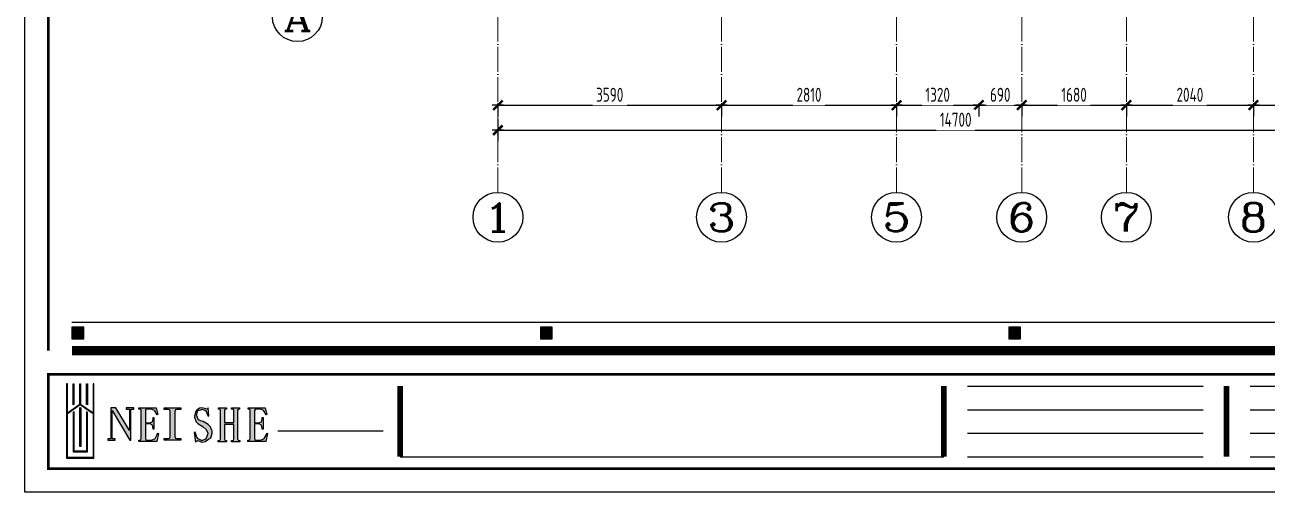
# Model space of a CAD drawing. Header units: inches. Extents: x -50945 to 250244, y -404780 to 18493.
# Drawn here: x 27755 to 47700, y -382304 to -374801 of the extents above; entities that cross this region are included whole.
import ezdxf
from ezdxf.enums import TextEntityAlignment as Align

# ---------------------------------------------------------------- set-up
doc = ezdxf.new("R2010")
doc.units = ezdxf.units.IN
doc.header["$MEASUREMENT"] = 0
doc.linetypes.add('DOTE', pattern=[2.42, 2, -0.2, 0.02, -0.2])
for name, color, linetype in [('15开关布置图-YJ', 2, 'Continuous'), ('AXIS', 1, 'Continuous'), ('AXIS_TEXT', 7, 'Continuous'), ('A图框', 7, 'Continuous'), ('D-ARCHI', 250, 'Continuous'), ('外标注', 50, 'Continuous')]:
    doc.layers.add(name, color=color, linetype=linetype)
doc.styles.add('_TCH_AXIS', font='COMPLEX', dxfattribs={"bigfont": 'GBCBIG'})
doc.styles.add('COMPLEX', font='COMPLEX')
doc.styles.add('HBA-DIMT', font='ARCHS.SHX', dxfattribs={"width": 0.8})
doc.dimstyles.new('HBA_40', dxfattribs={"dimscale": 50, "dimtxt": 2.5, "dimasz": 0.1, "dimexe": 2, "dimexo": 2.5, "dimgap": 0.6, "dimtad": 1, "dimdec": 0, "dimrnd": 5, "dimzin": 0, "dimtxsty": 'HBA-DIMT', "dimblk": 'HBA_DIMENSION_TICK', "dimblk1": 'HBA_DIMENSION_TICK', "dimblk2": 'HBA_DIMENSION_TICK', "dimcen": 0.125, "dimclrd": 44, "dimclre": 44, "dimclrt": 2, "dimadec": 0, "dimazin": 0, "dimtfac": 1, "dimtdec": 0, "dimtix": 1, "dimtmove": 1, "dimatfit": 3, "dimldrblk": 'HBA_Leader_Dot', "dimfxl": 0, "dimtvp": 1, "dimtfill": 1, "dimtolj": 1, "dimtzin": 0, "dimarcsym": 0})

# ---------------------------------------------------------------- blocks, each defined once
blk = doc.blocks.new('HBA_DIMENSION_TICK')
at = {"color": 0, "linetype": 'ByBlock'}
for p, q in [((-10, 0), (0, 0)), ((0, 0), (10, 0))]:
    blk.add_line(p, q, dxfattribs=at)
at = {"color": 50, "linetype": 'ByBlock'}
blk.add_solid([(-10, -7), (-7, -10), (7, 10), (10, 7)], dxfattribs=at)
blk = doc.blocks.new('*D846')
at = {"layer": 'Defpoints', "color": 0, "transparency": 16777216}
for p in [(35350, -375835), (38940, -375835), (38940, -376091)]:
    blk.add_point(p, dxfattribs=at)
at = {"layer": '外标注', "color": 44, "lineweight": -2, "transparency": 16777216}
for p, q in [((35350, -376060), (35350, -376271)), ((35359, -376091), (38931, -376091)), ((38940, -376060), (38940, -376271))]:
    blk.add_line(p, q, dxfattribs=at)
at = {"layer": '外标注', "color": 44, "lineweight": -2, "transparency": 16777216, "xscale": 9, "yscale": 9, "zscale": 9, "rotation": 180}
blk.add_blockref('HBA_DIMENSION_TICK', (35350, -376091), dxfattribs=at)
at = {"layer": '外标注', "color": 44, "lineweight": -2, "transparency": 16777216, "xscale": 9, "yscale": 9, "zscale": 9}
blk.add_blockref('HBA_DIMENSION_TICK', (38940, -376091), dxfattribs=at)
at = {"layer": '外标注', "color": 2, "transparency": 16777216, "insert": (37145, -375924), "char_height": 225, "attachment_point": 5, "style": 'HBA-DIMT', "bg_fill": 3, "box_fill_scale": 1.25, "bg_fill_color": 256, "bg_fill_true_color": 13158600, "bg_fill_transparency": 0}
blk.add_mtext('\\A1;3590', dxfattribs=at)
blk = doc.blocks.new('HBA_Leader_Dot')
at = {"color": 0, "linetype": 'ByBlock'}
blk.add_line((-5, 0), (-10, 0), dxfattribs=at)
at = {"color": 0, "linetype": 'ByBlock', "const_width": 5}
blk.add_lwpolyline([(-2.5, 0, 1), (2.5, 0, 1)], format="xyb", close=True, dxfattribs=at)
blk = doc.blocks.new('*D847')
at = {"layer": 'Defpoints', "color": 0, "transparency": 16777216}
for p in [(38940, -375835), (41750, -375835), (41750, -376091)]:
    blk.add_point(p, dxfattribs=at)
at = {"layer": '外标注', "color": 44, "lineweight": -2, "transparency": 16777216}
for p, q in [((38940, -376060), (38940, -376271)), ((38949, -376091), (41741, -376091)), ((41750, -376060), (41750, -376271))]:
    blk.add_line(p, q, dxfattribs=at)
at = {"layer": '外标注', "color": 44, "lineweight": -2, "transparency": 16777216, "xscale": 9, "yscale": 9, "zscale": 9, "rotation": 180}
blk.add_blockref('HBA_DIMENSION_TICK', (38940, -376091), dxfattribs=at)
at = {"layer": '外标注', "color": 44, "lineweight": -2, "transparency": 16777216, "xscale": 9, "yscale": 9, "zscale": 9}
blk.add_blockref('HBA_DIMENSION_TICK', (41750, -376091), dxfattribs=at)
at = {"layer": '外标注', "color": 2, "transparency": 16777216, "insert": (40345, -375924), "char_height": 225, "attachment_point": 5, "style": 'HBA-DIMT', "bg_fill": 3, "box_fill_scale": 1.25, "bg_fill_color": 256, "bg_fill_true_color": 13158600, "bg_fill_transparency": 0}
blk.add_mtext('\\A1;2810', dxfattribs=at)
blk = doc.blocks.new('*D848')
at = {"layer": 'Defpoints', "color": 0, "transparency": 16777216}
for p in [(41750, -375835), (43070, -375835), (43070, -376091)]:
    blk.add_point(p, dxfattribs=at)
at = {"layer": '外标注', "color": 44, "lineweight": -2, "transparency": 16777216}
for p, q in [((41750, -376060), (41750, -376271)), ((41759, -376091), (43061, -376091)), ((43070, -376060), (43070, -376271))]:
    blk.add_line(p, q, dxfattribs=at)
at = {"layer": '外标注', "color": 44, "lineweight": -2, "transparency": 16777216, "xscale": 9, "yscale": 9, "zscale": 9, "rotation": 180}
blk.add_blockref('HBA_DIMENSION_TICK', (41750, -376091), dxfattribs=at)
at = {"layer": '外标注', "color": 44, "lineweight": -2, "transparency": 16777216, "xscale": 9, "yscale": 9, "zscale": 9}
blk.add_blockref('HBA_DIMENSION_TICK', (43070, -376091), dxfattribs=at)
at = {"layer": '外标注', "color": 2, "transparency": 16777216, "insert": (42410, -375924), "char_height": 225, "attachment_point": 5, "style": 'HBA-DIMT', "bg_fill": 3, "box_fill_scale": 1.25, "bg_fill_color": 256, "bg_fill_true_color": 13158600, "bg_fill_transparency": 0}
blk.add_mtext('\\A1;1320', dxfattribs=at)
blk = doc.blocks.new('*D849')
at = {"layer": 'Defpoints', "color": 0, "transparency": 16777216}
for p in [(43070, -375835), (43760, -375835), (43760, -376091)]:
    blk.add_point(p, dxfattribs=at)
at = {"layer": '外标注', "color": 44, "lineweight": -2, "transparency": 16777216}
for p, q in [((43070, -376060), (43070, -376271)), ((43079, -376091), (43751, -376091)), ((43760, -376060), (43760, -376271))]:
    blk.add_line(p, q, dxfattribs=at)
at = {"layer": '外标注', "color": 44, "lineweight": -2, "transparency": 16777216, "xscale": 9, "yscale": 9, "zscale": 9, "rotation": 180}
blk.add_blockref('HBA_DIMENSION_TICK', (43070, -376091), dxfattribs=at)
at = {"layer": '外标注', "color": 44, "lineweight": -2, "transparency": 16777216, "xscale": 9, "yscale": 9, "zscale": 9}
blk.add_blockref('HBA_DIMENSION_TICK', (43760, -376091), dxfattribs=at)
at = {"layer": '外标注', "color": 2, "transparency": 16777216, "insert": (43415, -375924), "char_height": 225, "attachment_point": 5, "style": 'HBA-DIMT', "bg_fill": 3, "box_fill_scale": 1.25, "bg_fill_color": 256, "bg_fill_true_color": 13158600, "bg_fill_transparency": 0}
blk.add_mtext('\\A1;690', dxfattribs=at)
blk = doc.blocks.new('*D850')
at = {"layer": 'Defpoints', "color": 0, "transparency": 16777216}
for p in [(43760, -375835), (45440, -375835), (45440, -376091)]:
    blk.add_point(p, dxfattribs=at)
at = {"layer": '外标注', "color": 44, "lineweight": -2, "transparency": 16777216}
for p, q in [((43760, -376060), (43760, -376271)), ((43769, -376091), (45431, -376091)), ((45440, -376060), (45440, -376271))]:
    blk.add_line(p, q, dxfattribs=at)
at = {"layer": '外标注', "color": 44, "lineweight": -2, "transparency": 16777216, "xscale": 9, "yscale": 9, "zscale": 9, "rotation": 180}
blk.add_blockref('HBA_DIMENSION_TICK', (43760, -376091), dxfattribs=at)
at = {"layer": '外标注', "color": 44, "lineweight": -2, "transparency": 16777216, "xscale": 9, "yscale": 9, "zscale": 9}
blk.add_blockref('HBA_DIMENSION_TICK', (45440, -376091), dxfattribs=at)
at = {"layer": '外标注', "color": 2, "transparency": 16777216, "insert": (44600, -375924), "char_height": 225, "attachment_point": 5, "style": 'HBA-DIMT', "bg_fill": 3, "box_fill_scale": 1.25, "bg_fill_color": 256, "bg_fill_true_color": 13158600, "bg_fill_transparency": 0}
blk.add_mtext('\\A1;1680', dxfattribs=at)
blk = doc.blocks.new('*D851')
at = {"layer": 'Defpoints', "color": 0, "transparency": 16777216}
for p in [(45440, -375835), (47480, -375835), (47480, -376091)]:
    blk.add_point(p, dxfattribs=at)
at = {"layer": '外标注', "color": 44, "lineweight": -2, "transparency": 16777216}
for p, q in [((45440, -376060), (45440, -376271)), ((45449, -376091), (47471, -376091)), ((47480, -376060), (47480, -376271))]:
    blk.add_line(p, q, dxfattribs=at)
at = {"layer": '外标注', "color": 44, "lineweight": -2, "transparency": 16777216, "xscale": 9, "yscale": 9, "zscale": 9, "rotation": 180}
blk.add_blockref('HBA_DIMENSION_TICK', (45440, -376091), dxfattribs=at)
at = {"layer": '外标注', "color": 44, "lineweight": -2, "transparency": 16777216, "xscale": 9, "yscale": 9, "zscale": 9}
blk.add_blockref('HBA_DIMENSION_TICK', (47480, -376091), dxfattribs=at)
at = {"layer": '外标注', "color": 2, "transparency": 16777216, "insert": (46460, -375924), "char_height": 225, "attachment_point": 5, "style": 'HBA-DIMT', "bg_fill": 3, "box_fill_scale": 1.25, "bg_fill_color": 256, "bg_fill_true_color": 13158600, "bg_fill_transparency": 0}
blk.add_mtext('\\A1;2040', dxfattribs=at)
blk = doc.blocks.new('*D852')
at = {"layer": 'Defpoints', "color": 0, "transparency": 16777216}
for p in [(47480, -375835), (49290, -375835), (49290, -376091)]:
    blk.add_point(p, dxfattribs=at)
at = {"layer": '外标注', "color": 44, "lineweight": -2, "transparency": 16777216}
for p, q in [((47480, -376060), (47480, -376271)), ((47489, -376091), (49281, -376091)), ((49290, -376060), (49290, -376271))]:
    blk.add_line(p, q, dxfattribs=at)
at = {"layer": '外标注', "color": 44, "lineweight": -2, "transparency": 16777216, "xscale": 9, "yscale": 9, "zscale": 9, "rotation": 180}
blk.add_blockref('HBA_DIMENSION_TICK', (47480, -376091), dxfattribs=at)
at = {"layer": '外标注', "color": 44, "lineweight": -2, "transparency": 16777216, "xscale": 9, "yscale": 9, "zscale": 9}
blk.add_blockref('HBA_DIMENSION_TICK', (49290, -376091), dxfattribs=at)
at = {"layer": '外标注', "color": 2, "transparency": 16777216, "insert": (48385, -375924), "char_height": 225, "attachment_point": 5, "style": 'HBA-DIMT', "bg_fill": 3, "box_fill_scale": 1.25, "bg_fill_color": 256, "bg_fill_true_color": 13158600, "bg_fill_transparency": 0}
blk.add_mtext('\\A1;1810', dxfattribs=at)
blk = doc.blocks.new('*D854')
at = {"layer": 'Defpoints', "color": 0, "transparency": 16777216}
for p in [(35350, -376091), (50050, -376091), (50050, -376491)]:
    blk.add_point(p, dxfattribs=at)
at = {"layer": '外标注', "color": 44, "lineweight": -2, "transparency": 16777216}
for p, q in [((35350, -376316), (35350, -376671)), ((50050, -376316), (50050, -376671)), ((35359, -376491), (50041, -376491))]:
    blk.add_line(p, q, dxfattribs=at)
at = {"layer": '外标注', "color": 44, "lineweight": -2, "transparency": 16777216, "xscale": 9, "yscale": 9, "zscale": 9, "rotation": 180}
blk.add_blockref('HBA_DIMENSION_TICK', (35350, -376491), dxfattribs=at)
at = {"layer": '外标注', "color": 44, "lineweight": -2, "transparency": 16777216, "xscale": 9, "yscale": 9, "zscale": 9}
blk.add_blockref('HBA_DIMENSION_TICK', (50050, -376491), dxfattribs=at)
at = {"layer": '外标注', "color": 2, "transparency": 16777216, "insert": (42700, -376324), "char_height": 225, "attachment_point": 5, "style": 'HBA-DIMT', "bg_fill": 3, "box_fill_scale": 1.25, "bg_fill_color": 256, "bg_fill_true_color": 13158600, "bg_fill_transparency": 0}
blk.add_mtext('\\A1;14700', dxfattribs=at)
blk = doc.blocks.new('_AXISO')
blk.add_circle((0, 0), 0.5)
at = {"layer": 'AXIS_TEXT', "style": 'COMPLEX', "width": 1.041667}
blk.add_attdef('A', text='', height=0.56, dxfattribs=at).set_placement((-0.25, -0.28), (0.25, -0.28), align=Align.FIT)
blk = doc.blocks.new('gegwe')
h = blk.add_hatch(color=9)
h.paths.add_polyline_path([(189652, -49616), (189652, -49028), (189629, -49028), (189629, -49617), (189269, -49867), (189269, -49028), (189267, -49028), (189246, -49028), (189246, -51182), (190039, -51182), (190039, -49027), (190014, -49027), (190014, -49865), (190014, -49868)])
h.paths.add_polyline_path([(190014, -49898), (190014, -51161), (189269, -51161), (189269, -49898), (189642, -49636)], flags=16)
h.paths.add_polyline_path([(189641, -49706), (189653, -49716), (189653, -50844), (189629, -50844), (189629, -49716)], flags=0)
h.paths.add_polyline_path([(189825, -49834), (189847, -49852), (189847, -51000), (189439, -51000), (189439, -49849), (189461, -49834), (189461, -50979), (189825, -50979)], flags=0)
h.paths.add_polyline_path([(189439, -49636), (189459, -49620), (189459, -49028), (189439, -49028)], flags=17)
h.paths.add_polyline_path([(189822, -49620), (189847, -49637), (189847, -49027), (189822, -49027)])
at = {"color": 9}
for points in [[(189267, -49028), (189246, -49028), (189246, -51182), (190039, -51182), (190039, -49027), (190014, -49027), (190014, -49865), (190014, -49868)], [(189269, -49867), (189269, -49028), (189267, -49028)], [(189269, -49867), (189629, -49617), (189629, -49028)], [(189439, -49028), (189459, -49028), (189459, -49620), (189439, -49636), (189439, -49028)], [(189629, -49028), (189650, -49028), (189652, -49028), (189652, -49616), (190014, -49868)], [(190014, -49898), (189642, -49636), (189269, -49898)], [(189641, -49706), (189653, -49716), (189653, -50844), (189629, -50844), (189629, -49716), (189641, -49706)], [(190014, -49898), (190014, -51161), (189269, -51161), (189269, -49898)], [(189439, -49849), (189439, -51000), (189847, -51000), (189847, -49852), (189825, -49834), (189825, -50979), (189461, -50979), (189461, -49834), (189461, -49834), (189439, -49849)]]:
    blk.add_lwpolyline(points, dxfattribs=at)
blk.add_lwpolyline([(189822, -49027), (189842, -49027), (189847, -49027), (189847, -49637), (189822, -49620), (189822, -49027)], close=True, dxfattribs=at)
blk = doc.blocks.new('gegeg')
at = {"layer": 'A图框'}
h = blk.add_hatch(color=256, dxfattribs=at)
h.dxf.hatch_style = 1
h.paths.add_polyline_path([(133887, -57733), (134062, -57733), (134062, -57558), (133887, -57558)])
h = blk.add_hatch(color=256, dxfattribs=at)
h.dxf.hatch_style = 1
h.paths.add_polyline_path([(140844, -57733), (141019, -57733), (141019, -57558), (140844, -57558)])
h = blk.add_hatch(color=256, dxfattribs=at)
h.dxf.hatch_style = 1
h.paths.add_polyline_path([(147800, -57733), (147975, -57733), (147975, -57558), (147800, -57558)])
for points in [[(134739, -58777), (134739, -59093), (134540, -58756), (134463, -58756), (134463, -59217), (134420, -59217), (134420, -59237), (134529, -59237), (134529, -59217), (134483, -59217), (134483, -58794), (134745, -59237), (134761, -59237), (134761, -58777), (134804, -58777), (134804, -58756), (134693, -58756), (134693, -58777)], [(134914, -59212), (134909, -59229), (134893, -59235), (134879, -59235), (134879, -59253), (135145, -59253), (135170, -59139), (135158, -59133), (135153, -59151), (135121, -59209), (135116, -59214), (135061, -59235), (135000, -59235), (134986, -59229), (134980, -59212), (134980, -58994), (135047, -58994), (135082, -59011), (135091, -59061), (135091, -59073), (135105, -59073), (135105, -58901), (135091, -58901), (135091, -58919), (135082, -58962), (135047, -58977), (134980, -58977), (134980, -58796), (134986, -58779), (135000, -58774), (135065, -58773), (135114, -58794), (135151, -58861), (135163, -58855), (135137, -58756), (134881, -58756), (134881, -58773), (134893, -58773), (134909, -58779), (134914, -58797)], [(135417, -58811), (135426, -58787), (135445, -58779), (135506, -58779), (135506, -58756), (135256, -58756), (135256, -58779), (135317, -58779), (135338, -58787), (135344, -58810), (135344, -59182), (135339, -59205), (135316, -59213), (135256, -59213), (135256, -59237), (135506, -59237), (135506, -59213), (135446, -59213), (135427, -59206), (135417, -59182)], [(135837, -59038), (135882, -59078), (135903, -59132), (135902, -59152), (135881, -59208), (135872, -59220), (135825, -59243), (135813, -59242), (135761, -59214), (135741, -59189), (135716, -59118), (135702, -59123), (135721, -59263), (135737, -59248), (135751, -59243), (135823, -59263), (135863, -59257), (135916, -59223), (135949, -59199), (135968, -59131), (135971, -59105), (135945, -59040), (135909, -59002), (135837, -58960), (135798, -58947), (135768, -58935), (135738, -58864), (135753, -58809), (135762, -58797), (135809, -58778), (135816, -58777), (135869, -58797), (135880, -58811), (135910, -58880), (135922, -58873), (135912, -58756), (135903, -58771), (135889, -58777), (135860, -58765), (135816, -58756), (135782, -58762), (135736, -58794), (135724, -58813), (135707, -58877), (135707, -58896), (135730, -58964), (135755, -58986)], [(136289, -59003), (136289, -59216), (136284, -59234), (136268, -59240), (136256, -59240), (136256, -59258), (136379, -59258), (136379, -59240), (136367, -59240), (136353, -59234), (136346, -59218), (136346, -58797), (136353, -58780), (136367, -58774), (136377, -58774), (136377, -58756), (136258, -58756), (136258, -58774), (136268, -58774), (136284, -58780), (136289, -58797), (136289, -58975), (136150, -58975), (136150, -58797), (136157, -58780), (136172, -58774), (136180, -58774), (136180, -58756), (136062, -58756), (136062, -58774), (136072, -58774), (136088, -58780), (136093, -58797), (136093, -59216), (136088, -59234), (136072, -59240), (136060, -59240), (136060, -59258), (136183, -59258), (136183, -59240), (136171, -59240), (136157, -59235), (136150, -59217), (136150, -59003)], [(136534, -59212), (136530, -59229), (136514, -59235), (136499, -59235), (136499, -59253), (136765, -59253), (136791, -59139), (136779, -59133), (136774, -59151), (136742, -59209), (136736, -59214), (136681, -59235), (136621, -59235), (136607, -59229), (136600, -59212), (136600, -58994), (136667, -58994), (136702, -59011), (136711, -59061), (136711, -59073), (136725, -59073), (136725, -58901), (136711, -58901), (136711, -58919), (136702, -58962), (136668, -58977), (136600, -58977), (136600, -58796), (136606, -58779), (136620, -58774), (136686, -58773), (136734, -58794), (136771, -58861), (136783, -58855), (136758, -58756), (136502, -58756), (136502, -58773), (136513, -58773), (136530, -58779), (136534, -58797)], [(138503, -59104), (138503, -59096), (136951, -59096), (136951, -59104)]]:
    blk.add_hatch(color=256, dxfattribs=at).paths.add_polyline_path(points)
for p, q in [((133887, -57482), (161887, -57482)), ((147184, -58433), (150684, -58433)), ((151384, -58433), (154884, -58433)), ((147184, -58783), (150684, -58783)), ((151384, -58783), (154884, -58783)), ((147184, -59133), (150684, -59133)), ((151384, -59133), (154884, -59133)), ((138761, -59483), (146834, -59483)), ((147184, -59483), (150684, -59483)), ((151384, -59483), (154884, -59483))]:
    blk.add_line(p, q, dxfattribs=at)
for points in [[(162587, -39218), (162587, -60008), (133187, -60008), (133187, -39218)], [(134062, -57558), (133887, -57558), (133887, -57733), (134062, -57733)], [(141019, -57558), (140844, -57558), (140844, -57733), (141019, -57733)], [(147975, -57558), (147800, -57558), (147800, -57733), (147975, -57733)], [(134739, -58777), (134739, -59093), (134540, -58756), (134463, -58756), (134463, -59217), (134420, -59217), (134420, -59237), (134529, -59237), (134529, -59217), (134483, -59217), (134483, -58794), (134745, -59237), (134761, -59237), (134761, -58777), (134804, -58777), (134804, -58756), (134693, -58756), (134693, -58777), (134739, -58777)], [(135256, -58756), (135506, -58756), (135506, -58779), (135445, -58779), (135426, -58787), (135417, -58811), (135417, -59182), (135427, -59206), (135446, -59213), (135506, -59213), (135506, -59237), (135256, -59237), (135256, -59213), (135316, -59213), (135339, -59205), (135344, -59182), (135344, -58810), (135338, -58787), (135317, -58779), (135256, -58779), (135256, -58756)], [(136951, -59096), (138503, -59096), (138503, -59104), (136951, -59104)]]:
    blk.add_lwpolyline(points, close=True, dxfattribs=at)
for points, const_width in [([(133537, -57908), (133537, -42755)], 42), ([(161887, -57908), (133887, -57908)], 140), ([(138761, -58433), (138761, -59483)], 84), ([(146834, -58433), (146834, -59483)], 84), ([(151034, -58433), (151034, -59483)], 84)]:
    blk.add_lwpolyline(points, dxfattribs=dict(at, const_width=const_width))
at = {"layer": 'A图框', "const_width": 42}
blk.add_lwpolyline([(133537, -58258), (162237, -58258), (162237, -59658), (133537, -59658)], close=True, dxfattribs=at)
at = {"layer": 'A图框'}
for points in [[(134882, -58756), (135137, -58756), (135163, -58855), (135151, -58861), (135116, -58798), (135112, -58793), (135065, -58773), (135000, -58774), (134986, -58779), (134980, -58796), (134980, -58977), (135047, -58977), (135082, -58962), (135091, -58919), (135091, -58901), (135105, -58901), (135105, -59073), (135091, -59073), (135091, -59061), (135082, -59011), (135047, -58994), (134980, -58994), (134980, -59212), (134986, -59229), (135000, -59235), (135061, -59235), (135116, -59214), (135121, -59209), (135153, -59151), (135158, -59133), (135170, -59139), (135145, -59253), (134879, -59253), (134879, -59235), (134893, -59235), (134909, -59229), (134914, -59212), (134914, -58797), (134909, -58779), (134893, -58773), (134881, -58773), (134881, -58756)], [(135910, -58880), (135922, -58873), (135912, -58756), (135903, -58771), (135889, -58777), (135860, -58765), (135816, -58756), (135782, -58762), (135736, -58794), (135724, -58813), (135707, -58877), (135707, -58896), (135730, -58964), (135755, -58986), (135837, -59038), (135882, -59078), (135903, -59132), (135902, -59152), (135881, -59208), (135872, -59220), (135825, -59243), (135813, -59242), (135761, -59214), (135741, -59189), (135716, -59118), (135702, -59123), (135721, -59263), (135737, -59248), (135751, -59243), (135823, -59263), (135863, -59257), (135916, -59223), (135949, -59199), (135968, -59131), (135971, -59105), (135945, -59040), (135909, -59002), (135837, -58960), (135798, -58947), (135768, -58935), (135738, -58864), (135753, -58809), (135762, -58797), (135809, -58778), (135816, -58777), (135869, -58797), (135880, -58811), (135910, -58880)], [(136258, -58756), (136377, -58756), (136377, -58774), (136367, -58774), (136353, -58780), (136346, -58797), (136346, -59218), (136353, -59234), (136367, -59240), (136379, -59240), (136379, -59258), (136256, -59258), (136256, -59240), (136268, -59240), (136284, -59234), (136289, -59216), (136289, -59003), (136150, -59003), (136150, -59217), (136157, -59235), (136171, -59240), (136183, -59240), (136183, -59258), (136060, -59258), (136060, -59240), (136072, -59240), (136088, -59234), (136093, -59216), (136093, -58797), (136088, -58780), (136072, -58774), (136062, -58774), (136062, -58756), (136180, -58756), (136180, -58774), (136172, -58774), (136157, -58780), (136150, -58797), (136150, -58975), (136289, -58975), (136289, -58797), (136284, -58780), (136268, -58774), (136258, -58774), (136258, -58756)], [(136502, -58756), (136758, -58756), (136783, -58855), (136771, -58861), (136736, -58798), (136732, -58793), (136686, -58773), (136620, -58774), (136606, -58779), (136600, -58796), (136600, -58977), (136668, -58977), (136702, -58962), (136711, -58919), (136711, -58901), (136725, -58901), (136725, -59073), (136711, -59073), (136711, -59061), (136702, -59011), (136667, -58994), (136600, -58994), (136600, -59212), (136607, -59229), (136621, -59235), (136681, -59235), (136736, -59214), (136742, -59209), (136774, -59151), (136779, -59133), (136791, -59139), (136765, -59253), (136499, -59253), (136499, -59235), (136514, -59235), (136530, -59229), (136534, -59212), (136534, -58797), (136530, -58779), (136513, -58773), (136502, -58773), (136502, -58756)]]:
    blk.add_lwpolyline(points, dxfattribs=at)
at = {"layer": '15开关布置图-YJ', "color": 2, "xscale": 0.5119999999988067, "yscale": 0.5119999999988067, "zscale": 0.5119999999988067}
blk.add_blockref('gegwe', (36914, -33299), dxfattribs=at)

msp = doc.modelspace()

# ---------------------------------------------------------------- block references
at = {"layer": 'AXIS'}
ref = msp.add_blockref('_AXISO', (32130.7, -374670.51), dxfattribs=dict(at, xscale=800, yscale=800, zscale=800))
ref.add_attrib('A', 'A', dxfattribs={"layer": 'AXIS_TEXT', "height": 452.55, "style": '_TCH_AXIS', "width": 1.166667}).set_placement((31904.43, -374896.79), (32356.97, -374896.79), align=Align.FIT)
ref = msp.add_blockref('_AXISO', (35350.5, -377890.51), dxfattribs=dict(at, xscale=800, yscale=800, zscale=800))
ref.add_attrib('A', '1', dxfattribs={"layer": 'AXIS_TEXT', "height": 452.55, "style": '_TCH_AXIS', "width": 2.333333}).set_placement((35124.22, -378116.79), (35576.77, -378116.79), align=Align.FIT)
ref = msp.add_blockref('_AXISO', (38940.2, -377890.51), dxfattribs=dict(at, xscale=800, yscale=800, zscale=800))
ref.add_attrib('A', '3', dxfattribs={"layer": 'AXIS_TEXT', "height": 452.55, "style": '_TCH_AXIS', "width": 1.5}).set_placement((38713.92, -378116.79), (39166.47, -378116.79), align=Align.FIT)
ref = msp.add_blockref('_AXISO', (41750.2, -377890.51), dxfattribs=dict(at, xscale=800, yscale=800, zscale=800))
ref.add_attrib('A', '5', dxfattribs={"layer": 'AXIS_TEXT', "height": 452.55, "style": '_TCH_AXIS', "width": 1.5}).set_placement((41523.92, -378116.79), (41976.47, -378116.79), align=Align.FIT)
ref = msp.add_blockref('_AXISO', (43760.2, -377890.51), dxfattribs=dict(at, xscale=800, yscale=800, zscale=800))
ref.add_attrib('A', '6', dxfattribs={"layer": 'AXIS_TEXT', "height": 452.55, "style": '_TCH_AXIS', "width": 1.5}).set_placement((43533.92, -378116.79), (43986.47, -378116.79), align=Align.FIT)
ref = msp.add_blockref('_AXISO', (45440.2, -377890.51), dxfattribs=dict(at, xscale=800, yscale=800, zscale=800))
ref.add_attrib('A', '7', dxfattribs={"layer": 'AXIS_TEXT', "height": 452.55, "style": '_TCH_AXIS', "width": 1.5}).set_placement((45213.92, -378116.79), (45666.47, -378116.79), align=Align.FIT)
ref = msp.add_blockref('_AXISO', (47480.2, -377890.51), dxfattribs=dict(at, xscale=800, yscale=800, zscale=800))
ref.add_attrib('A', '8', dxfattribs={"layer": 'AXIS_TEXT', "height": 452.55, "style": '_TCH_AXIS', "width": 1.5}).set_placement((47253.92, -378116.79), (47706.47, -378116.79), align=Align.FIT)

# ---------------------------------------------------------------- dimensions: what is measured, and where the dimension line sits
at = {"layer": '外标注'}
dim = msp.add_linear_dim(base=(38940.2, -376090.51), p1=(35350.5, -375835.47), p2=(38940.2, -375835.47), dimstyle='HBA_40', override={"dimscale": 90, "dimfxl": 200, "dimfxlon": 1}, dxfattribs=at)
dim.commit()
dim.dimension.update_dxf_attribs({"geometry": '*D846', "text_midpoint": (37145.35, -375924.01)})

# ---------------------------------------------------------------- next in the draw order: dimensions: what is measured, and where the dimension line sits
dim = msp.add_linear_dim(base=(41750.2, -376090.51), p1=(38940.2, -375835.47), p2=(41750.2, -375835.47), dimstyle='HBA_40', override={"dimscale": 90, "dimfxl": 200, "dimfxlon": 1}, dxfattribs=at)
dim.commit()
dim.dimension.update_dxf_attribs({"geometry": '*D847', "text_midpoint": (40345.2, -375924.01)})

# ---------------------------------------------------------------- next in the draw order: dimensions: what is measured, and where the dimension line sits
dim = msp.add_linear_dim(base=(43070.2, -376090.51), p1=(41750.2, -375835.47), p2=(43070.2, -375835.47), dimstyle='HBA_40', override={"dimscale": 90, "dimfxl": 200, "dimfxlon": 1}, dxfattribs=at)
dim.commit()
dim.dimension.update_dxf_attribs({"geometry": '*D848', "text_midpoint": (42410.2, -375924.01)})

# ---------------------------------------------------------------- next in the draw order: dimensions: what is measured, and where the dimension line sits
dim = msp.add_linear_dim(base=(43760.2, -376090.51), p1=(43070.2, -375835.47), p2=(43760.2, -375835.47), dimstyle='HBA_40', override={"dimscale": 90, "dimfxl": 200, "dimfxlon": 1}, dxfattribs=at)
dim.commit()
dim.dimension.update_dxf_attribs({"geometry": '*D849', "text_midpoint": (43415.2, -375924.01)})

# ---------------------------------------------------------------- next in the draw order: dimensions: what is measured, and where the dimension line sits
dim = msp.add_linear_dim(base=(45440.2, -376090.51), p1=(43760.2, -375835.47), p2=(45440.2, -375835.47), dimstyle='HBA_40', override={"dimscale": 90, "dimfxl": 200, "dimfxlon": 1}, dxfattribs=at)
dim.commit()
dim.dimension.update_dxf_attribs({"geometry": '*D850', "text_midpoint": (44600.2, -375924.01)})

# ---------------------------------------------------------------- next in the draw order: dimensions: what is measured, and where the dimension line sits
dim = msp.add_linear_dim(base=(47480.2, -376090.51), p1=(45440.2, -375835.47), p2=(47480.2, -375835.47), dimstyle='HBA_40', override={"dimscale": 90, "dimfxl": 200, "dimfxlon": 1}, dxfattribs=at)
dim.commit()
dim.dimension.update_dxf_attribs({"geometry": '*D851', "text_midpoint": (46460.2, -375924.01)})

# ---------------------------------------------------------------- next in the draw order: dimensions: what is measured, and where the dimension line sits
dim = msp.add_linear_dim(base=(49290.5, -376090.51), p1=(47480.2, -375835.47), p2=(49290.5, -375835.47), dimstyle='HBA_40', override={"dimscale": 90, "dimfxl": 200, "dimfxlon": 1}, dxfattribs=at)
dim.commit()
dim.dimension.update_dxf_attribs({"geometry": '*D852', "text_midpoint": (48385.35, -375924.01)})

# ---------------------------------------------------------------- next in the draw order: dimensions: what is measured, and where the dimension line sits
dim = msp.add_linear_dim(base=(50050.5, -376490.51), p1=(35350.5, -376090.51), p2=(50050.5, -376090.51), dimstyle='HBA_40', override={"dimscale": 90, "dimfxl": 200, "dimfxlon": 1}, dxfattribs=at)
dim.commit()
dim.dimension.update_dxf_attribs({"geometry": '*D854', "text_midpoint": (42700.5, -376324.01)})

# ---------------------------------------------------------------- next in the draw order: linework, layer by layer
at = {"layer": 'D-ARCHI', "color": 251, "linetype": 'DOTE', "lineweight": 5, "ltscale": 200}
for p, q in [((35350.5, -377490.51), (35350.5, -362541.94)), ((43760.2, -377490.51), (43760.2, -362541.94)), ((45440.2, -377490.51), (45440.2, -362541.94)), ((38940.2, -377490.51), (38940.2, -371162.18)), ((41750.2, -377490.51), (41750.2, -371162.18)), ((47480.2, -377490.51), (47480.2, -371162.18))]:
    msp.add_line(p, q, dxfattribs=at)

# ---------------------------------------------------------------- next in the draw order: block references
at = {"layer": '15开关布置图-YJ', "color": 2, "xscale": 1.081091401797356, "yscale": 1.081091401797356, "zscale": 1.081091401797356}
msp.add_blockref('gegeg', (-116232.48, -317429.97), dxfattribs=at)

doc.saveas('drawing.dxf')
